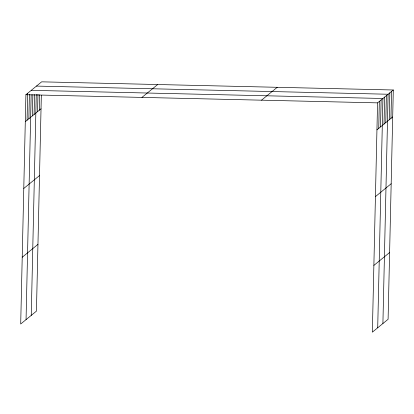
<?xml version="1.0" encoding="UTF-8"?>
<svg xmlns="http://www.w3.org/2000/svg" width="414" height="414" viewBox="0 0 414 414"><rect width="100%" height="100%" fill="white"/><g stroke="black" fill="none" stroke-linecap="round" stroke-linejoin="round"><path stroke-width="0.62" d="M393.3 89.993L377.558 102.869L372.357 332.168L388.094 319.287L393.3 89.993L41.643 81.832L25.906 94.713L20.7 324.007L36.442 311.131L41.338 95.318M27.076 120.231L27.686 93.253M28.861 118.771L29.415 94.361M26.051 319.629L31.153 94.827M32.375 115.894L32.856 94.697M34.108 114.476L34.559 94.563M31.247 315.38L36.261 94.433M37.57 111.64L37.964 94.299M39.299 110.227L39.651 94.811M378.732 128.392L379.343 101.409M380.518 126.927L381.128 99.95M377.708 327.79L382.914 98.491L31.257 90.33M384.032 124.055L384.642 97.073M385.76 122.637L386.376 95.66M382.903 323.541L388.104 94.242L36.448 86.081M389.227 119.801L389.838 92.824M390.956 118.383L391.566 91.406M25.29 121.69L41.033 108.81M23.774 188.453L39.516 175.572M141.95 97.404L157.693 84.523M22.216 257.244L37.953 244.363M261.513 100.178L277.256 87.297M376.947 129.851L392.689 116.971M375.431 196.614L391.173 183.733M373.873 265.405L389.61 252.524M25.906 94.713L377.558 102.869"/></g></svg>
